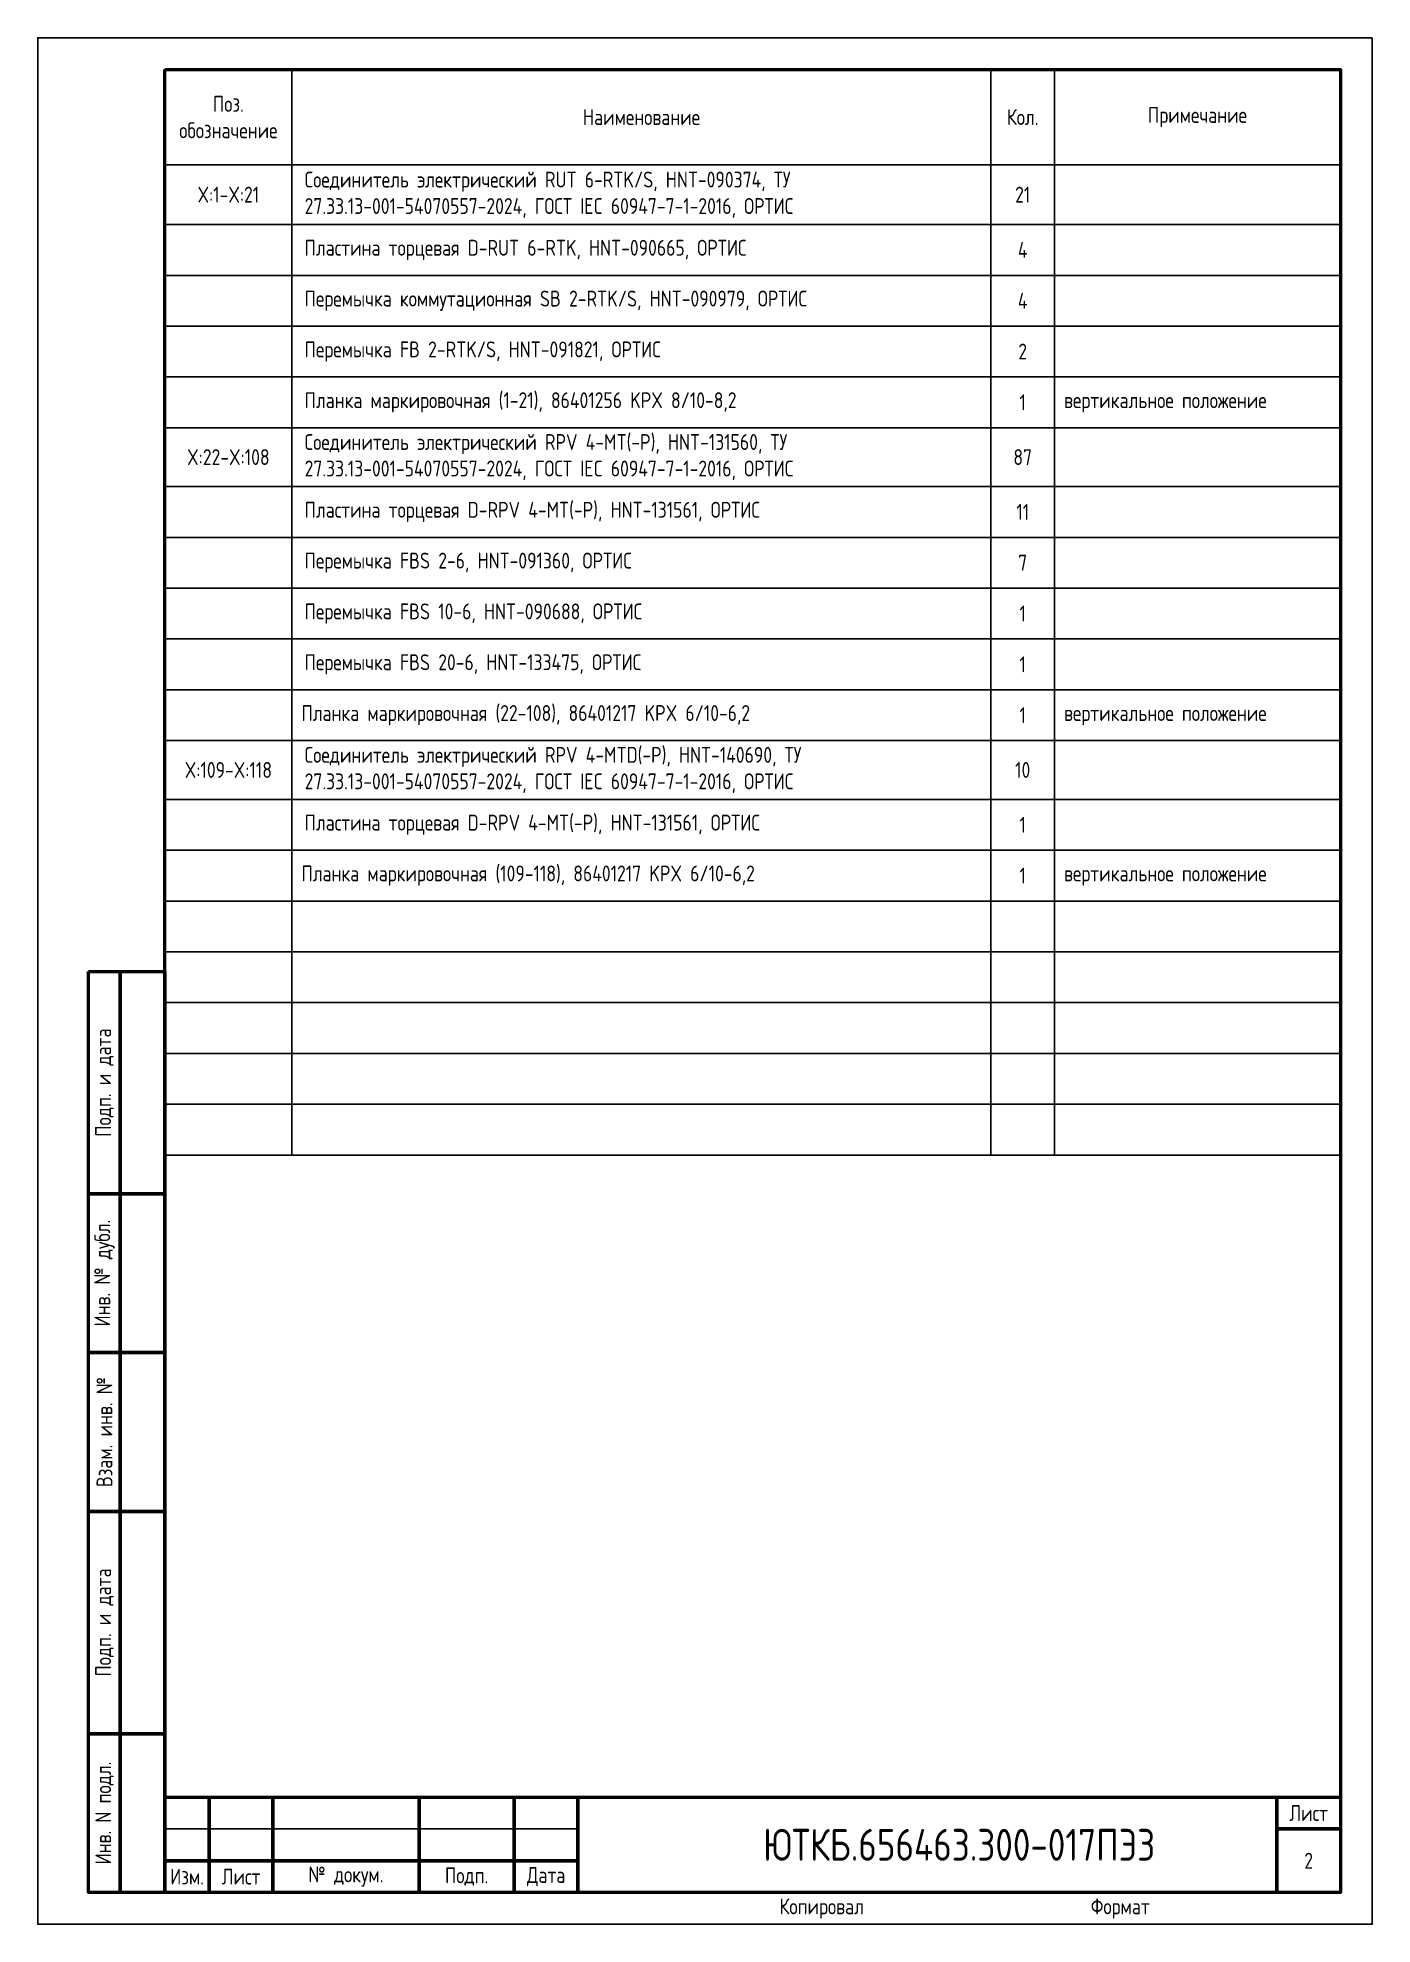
# Paper-space layout 'A4-5' of a CAD drawing. Header units: millimetres. Extents: x -87 to 31, y 22 to 188.
# The model-space entities are those that its viewports show. They can reach past a viewport. Long polylines and large blocks are cut down to what shows.
import ezdxf

# ---------------------------------------------------------------- set-up
doc = ezdxf.new("R2010")
doc.units = ezdxf.units.MM
doc.styles.add('Gost_type_A', font='GOST_0.TTF')

# ---------------------------------------------------------------- blocks, each defined once
blk = doc.blocks.new('Формат_А3')
blk.add_lwpolyline([(-420, 297), (0, 297), (0, 0), (-420, 0)], close=True)
blk = doc.blocks.new('Штамп левый нижний')
at = {"lineweight": 50}
for points in [[(-12, 145), (-7, 145), (-7, 110), (-12, 110)], [(-7, 145), (0, 145), (0, 110), (-7, 110)], [(-12, 110), (-7, 110), (-7, 85), (-12, 85)], [(-7, 110), (0, 110), (0, 85), (-7, 85)], [(-12, 85), (-7, 85), (-7, 60), (-12, 60)], [(-7, 85), (0, 85), (0, 60), (-7, 60)], [(-12, 60), (-7, 60), (-7, 25), (-12, 25)], [(-7, 60), (0, 60), (0, 25), (-7, 25)], [(-12, 25), (-7, 25), (-7, 0), (-12, 0)], [(-7, 25), (0, 25), (0, 0), (-7, 0)]]:
    blk.add_lwpolyline(points, close=True, dxfattribs=at)
at = {"char_height": 2.5, "attachment_point": 5, "rotation": 90, "style": 'Gost_type_A'}
for s, insert, width in [('Подп. и дата', (-9.5, 127.5), 35), ('Инв. № дубл.', (-9.5, 97.5), 25), ('Взам. инв. №', (-9.5, 72.5), 25), ('Подп. и дата', (-9.5, 42.5), 35), ('Инв. N подл.', (-9.5, 12.5), 25)]:
    blk.add_mtext(s, dxfattribs=dict(at, insert=insert, width=width))
blk = doc.blocks.new('Формат_А4')
blk.add_lwpolyline([(0, 297), (0, 0), (-210, 0), (-210, 297)], close=True)
at = {"lineweight": 50}
blk.add_lwpolyline([(-190, 292), (-5, 292), (-5, 5), (-190, 5)], close=True, dxfattribs=at)
blk = doc.blocks.new('Штамп малый нижний')
at = {"lineweight": 50}
for points in [[(-185, 15), (-178, 15), (-178, 5), (-185, 5)], [(-178, 15), (-168, 15), (-168, 5), (-178, 5)], [(-168, 15), (-145, 15), (-145, 5), (-168, 5)], [(-145, 15), (-130, 15), (-130, 5), (-145, 5)], [(-130, 15), (-120, 15), (-120, 5), (-130, 5)], [(-120, 15), (-10, 15), (-10, 0), (-120, 0)], [(-10, 15), (0, 15), (0, 10), (-10, 10)], [(-10, 10), (0, 10), (0, 0), (-10, 0)], [(-185, 5), (-178, 5), (-178, 0), (-185, 0)], [(-178, 5), (-168, 5), (-168, 0), (-178, 0)], [(-168, 5), (-145, 5), (-145, 0), (-168, 0)], [(-145, 5), (-130, 5), (-130, 0), (-145, 0)], [(-130, 5), (-120, 5), (-120, 0), (-130, 0)]]:
    blk.add_lwpolyline(points, close=True, dxfattribs=at)
for points in [[(-185, 15), (-178, 15), (-178, 10), (-185, 10)], [(-178, 15), (-168, 15), (-168, 10), (-178, 10)], [(-168, 15), (-145, 15), (-145, 10), (-168, 10)], [(-145, 15), (-130, 15), (-130, 10), (-145, 10)], [(-130, 15), (-120, 15), (-120, 10), (-130, 10)], [(-185, 10), (-178, 10), (-178, 5), (-185, 5)], [(-178, 10), (-168, 10), (-168, 5), (-178, 5)], [(-168, 10), (-145, 10), (-145, 5), (-168, 5)], [(-145, 10), (-130, 10), (-130, 5), (-145, 5)], [(-130, 10), (-120, 10), (-120, 5), (-130, 5)]]:
    blk.add_lwpolyline(points, close=True)
at = {"char_height": 2.5, "style": 'Gost_type_A'}
for s, insert, width, attachment_point in [('Лист', (-5, 12.5), 10, 5), ('Изм.', (-181.5, 2.5), 7, 5), ('Лист', (-173, 2.5), 10, 5), ('№ докум.', (-156.5, 2.5), 23, 5), ('Подп.', (-137.5, 2.5), 15, 5), ('Дата', (-125, 2.5), 10, 5), ('Копировал', (-75, -2.53), 13.1202, 6), ('Формат', (-30, -2.53), 13.1202, 6)]:
    blk.add_mtext(s, dxfattribs=dict(at, insert=insert, width=width, attachment_point=attachment_point))
blk = doc.blocks.new('*T24')
at = {"color": 0, "lineweight": -2, "transparency": 16777216}
for p, q in [((0, 0), (185, 0)), ((0, 0), (0, -15)), ((20, 0), (20, -15)), ((130, 0), (130, -15)), ((140, 0), (140, -15)), ((185, 0), (185, -15)), ((210, 0), (395, 0)), ((210, 0), (210, -15)), ((230, 0), (230, -15)), ((340, 0), (340, -15)), ((350, 0), (350, -15)), ((395, 0), (395, -15))]:
    blk.add_line(p, q, dxfattribs=at)
at = {"color": 0, "linetype": 'ByBlock', "lineweight": -2, "transparency": 16777216}
for p, q in [((0, -15), (185, -15)), ((0, -15), (0, -240.3)), ((20, -15), (20, -240.3)), ((130, -15), (130, -240.3)), ((140, -15), (140, -125.82)), ((185, -15), (185, -240.3)), ((210, -15), (395, -15)), ((210, -15), (210, -170.91)), ((230, -15), (230, -170.91)), ((340, -15), (340, -170.91)), ((350, -15), (350, -97.66)), ((395, -15), (395, -170.91)), ((210, -24.41), (395, -24.41)), ((0, -28.63), (185, -28.63)), ((210, -32.41), (395, -32.41)), ((0, -38.06), (185, -38.06)), ((210, -40.41), (395, -40.41)), ((0, -47.45), (185, -47.45)), ((210, -48.41), (395, -48.41)), ((0, -55.45), (185, -55.45)), ((210, -56.41), (395, -56.41)), ((0, -63.45), (185, -63.45)), ((210, -65.66), (395, -65.66)), ((0, -71.45), (185, -71.45)), ((210, -73.66), (395, -73.66)), ((0, -81.35), (185, -81.35)), ((210, -81.66), (395, -81.66)), ((0, -91.25), (185, -91.25)), ((210, -89.66), (395, -89.66)), ((210, -97.66), (395, -97.66)), ((350, -97.66), (350, -105.66)), ((0, -101.15), (185, -101.15)), ((210, -105.66), (395, -105.66)), ((350, -105.66), (350, -122.91)), ((0, -109.82), (185, -109.82)), ((210, -114.91), (395, -114.91)), ((0, -117.82), (185, -117.82)), ((210, -122.91), (395, -122.91)), ((350, -122.91), (350, -130.91)), ((0, -125.82), (185, -125.82)), ((140, -125.82), (140, -197.82)), ((210, -130.91), (395, -130.91)), ((350, -130.91), (350, -170.91)), ((0, -133.82), (185, -133.82)), ((210, -138.91), (395, -138.91)), ((0, -141.82), (185, -141.82)), ((210, -146.91), (395, -146.91)), ((0, -149.82), (185, -149.82)), ((210, -154.91), (395, -154.91)), ((0, -157.82), (185, -157.82)), ((210, -162.91), (395, -162.91)), ((0, -165.82), (185, -165.82)), ((210, -170.91), (395, -170.91)), ((0, -173.82), (185, -173.82)), ((0, -181.82), (185, -181.82)), ((0, -189.82), (185, -189.82)), ((0, -197.82), (185, -197.82)), ((140, -197.82), (140, -240.3)), ((0, -205.82), (185, -205.82)), ((0, -215.25), (185, -215.25)), ((0, -223.25), (185, -223.25)), ((0, -231.25), (185, -231.25)), ((0, -240.3), (185, -240.3))]:
    blk.add_line(p, q, dxfattribs=at)
at = {"transparency": 16777216, "char_height": 2.5, "style": 'Gost_type_A'}
for s, insert, width, attachment_point in [('Поз. обозначение', (10, -7.5), 17, 5), ('Примечание', (162.5, -7.5), 42, 5), ('Поз. обозначение', (220, -7.5), 17, 5), ('Примечание', (372.5, -7.5), 42, 5), ('Наименование', (75, -7.5), 107, 5), ('Кол.', (135, -7.5), 7, 5), ('Наименование', (285, -7.5), 107, 5), ('Кол.', (345, -7.5), 7, 5), ('Перемычка FBS 10-6, HNT-090688, ОРТИС', (232, -85.66), 106, 4), ('1', (345, -85.66), 7, 5), ('Перемычка ПС 2-8, 15000020, СТЭЗ ', (21.5, -129.82), 107, 4), ('3', (135, -129.82), 7, 5), ('1', (135, -137.82), 7, 5), ('Планка маркировочная (1-14) (14,12,10,8,6,4,2; 13,11,9,7,5,3,1), 86401256 KPX 8/10-8,2', (21.5, -145.82), 107, 4), ('1', (135, -145.82), 7, 5), ('{\\C256;Блок испытательный, в составе:}', (21.5, -153.82), 107, 4), ('Блок базовый ЭПББ 4+1, 111505, ТУ 27.33.13-001-53942713-2023, ЭПРОМ', (21.5, -161.82), 107, 4), ('4', (135, -161.82), 7, 5), ('Крышка рабочая ЭПРК 4+1, 121505, ТУ 27.33.13-001-53942713-2023, ЭПРОМ', (21.5, -169.82), 107, 4), ('4', (135, -169.82), 7, 5), ('Перемычка ПС 2-8, 15000020, СТЭЗ ', (21.5, -177.82), 107, 4), ('2', (135, -177.82), 7, 5), ('Планка маркировочная (1-10) (2,4.6,8,10; 1,3,5,7,9), 86401256 KPX 8/10-8,2', (21.5, -185.82), 107, 4), ('4', (135, -185.82), 7, 5), ('Планка маркировочная (1-10) (10,8,6,4,2; 9,7,5,3,1), 86401256 KPX 8/10-8,2', (21.5, -193.82), 107, 4), ('4', (135, -193.82), 7, 5)]:
    blk.add_mtext(s, dxfattribs=dict(at, insert=insert, width=width, attachment_point=attachment_point))
at = {"color": 0, "transparency": 16777216, "char_height": 2.5, "style": 'Gost_type_A'}
for s, insert, width, attachment_point in [('{\\C256;Интеллектуальное электронное устройство ЮНИТ-М514-ЛВ-Р102-К103-К103-К103-В101-В101-В101-М179.0700-С01.03, НЛПР.656122.602-XXX,\\C1; }ООО Юнител Инжиниринг', (22, -21.81), 106, 4), ('Соединитель электрический RUT 6-RTK/S, HNT-090374, ТУ 27.33.13-001-54070557-2024, ГОСТ IEC 60947-7-1-2016, ОРТИС', (232, -19.71), 106, 4), ('A1', (10, -21.81), 18, 5), ('1', (135, -21.81), 7, 5), ('X:1-X:21', (220, -19.71), 18, 5), ('21', (345, -19.71), 7, 5), ('Блок интерфейсный ИЧМ ЮНИТ-ИЧМ-КУГР, ТУ 27.12.23-609-61775353-2024,     ООО Юнител Инжиниринг', (22, -33.34), 106, 4), ('Пластина торцевая D-RUT 6-RTK, HNT-090665, ОРТИС', (232, -28.41), 106, 4), ('4', (345, -28.41), 7, 5), ('A1.1', (10, -33.34), 18, 5), ('1', (135, -33.34), 7, 5), ('Перемычка коммутационная SB 2-RTK/S, HNT-090979, ОРТИС', (232, -36.41), 106, 4), ('4', (345, -36.41), 7, 5), ('EL1', (10, -42.75), 18, 5), ('Светильник светодиодный ЖКХ-08 Д с кабелем 3 м, 5000 К,\\PТУ 3461-009-01281952-2018, Фокус ', (22, -42.75), 106, 4), ('1', (135, -42.75), 7, 5), ('Перемычка FB 2-RTK/S, HNT-091821, ОРТИС', (232, -44.41), 106, 4), ('2', (345, -44.41), 7, 5), ('HL1', (10, -51.45), 18, 5), ('{\\C256;Лампа СКЛ 14Н-2-Ж-2-220 П Ч IP65 ЯШГК.433137.068 ТУ, Протон-Импульс}', (22, -51.45), 106, 4), ('1', (135, -51.45), 7, 5), ('{\\C256;Планка маркировочная} (1-21), 86401256 KPX 8/10-8,2', (232, -52.41), 106, 4), ('1', (345, -52.41), 7, 5), ('вертикальное положение', (351.5, -52.41), 42, 4), ('R1', (10, -59.45), 18, 5), ('{\\C256;Резистор С5-35В, 16 Вт, 15 кОм, ±10%, ОЖО.467.541 ТУ, Кермет}', (22, -59.45), 106, 4), ('1', (135, -59.45), 7, 5), ('Соединитель электрический RPV 4-MT(-P), HNT-131560, ТУ 27.33.13-001-54070557-2024, ГОСТ IEC 60947-7-1-2016, ОРТИС ', (232, -61.03), 106, 4), ('X:22-X:108', (220, -61.03), 18, 5), ('87', (345, -61.03), 7, 5), ('R2', (10, -67.45), 18, 5), ('{\\C256;Резистор С5-35В, 16 Вт, 68 Ом, ±10%, ОЖО.467.541 ТУ, Кермет}', (22, -67.45), 106, 4), ('1', (135, -67.45), 7, 5), ('Пластина торцевая D-RPV 4-MT(-P), HNT-131561, ОРТИС', (232, -69.66), 106, 4), ('11', (345, -69.66), 7, 5), ('{\\C256;Переключатель кулачковый S10 JDG 1105 B4/1447,  (с компл. винтов 3,9х16 потай, саморез DIN 7982F-H A2 - 4 шт.), АУТС.642210.001 ТУ, ОРТИС}', (22, -76.4), 106, 4), ('SA1', (10, -76.4), 18, 5), ('1', (135, -76.4), 7, 5), ('Перемычка FBS 2-6, HNT-091360, ОРТИС', (232, -77.66), 106, 4), ('7', (345, -77.66), 7, 5), ('{\\C256;Переключатель кулачковый S10 JDG 1103 B4/1447,  (с компл. винтов 3,9х16 потай, саморез DIN 7982F-H A2 - 4 шт.), АУТС.642210.001 ТУ, ОРТИС}', (22, -86.3), 106, 4), ('SA2', (10, -86.3), 18, 5), ('1', (135, -86.3), 7, 5), ('Перемычка FBS 20-6, HNT-133475, ОРТИС', (232, -93.66), 106, 4), ('SA3', (10, -96.2), 18, 5), ('{\\C256;Переключатель кулачковый S10 JDG 1108 B4/1447,  (с компл. винтов 3,9х16 потай, саморез DIN 7982F-H A2 - 4 шт.), АУТС.642210.001 ТУ, ОРТИС}', (22, -96.2), 106, 4), ('2', (135, -96.2), 7, 5), ('1', (345, -93.66), 7, 5), ('{\\C256;Планка маркировочная} (22-108), 86401217 KPX 6/10-6,2', (231.5, -101.66), 107, 4), ('1', (345, -101.66), 7, 5), ('вертикальное положение', (351.5, -101.66), 42, 4), ('{\\C256;Блок испытательный, в составе:}', (22, -105.48), 106, 4), ('SG1', (10, -105.48), 18, 5), ('X:109-X:118', (220, -110.28), 18, 5), ('10', (345, -110.28), 7, 5), ('{\\C256;Блок базовый ЭПББ 6+1, 111507, ТУ 27.33.13-001-53942713-2023, НПП "ЭПРОМ"}', (22, -113.82), 106, 4), ('1', (135, -113.82), 7, 5), ('1', (345, -118.91), 7, 5), ('{\\C256;Крышка рабочая ЭПРК 6+1, 121507, ТУ 27.33.13-001-53942713-2023, НПП "ЭПРОМ"}', (22, -121.82), 106, 4), ('1', (135, -121.82), 7, 5), ('{\\C256;Планка маркировочная} (109-118), 86401217 KPX 6/10-6,2', (231.5, -126.91), 107, 4), ('1', (345, -126.91), 7, 5), ('вертикальное положение', (351.5, -126.91), 42, 4), ('{\\C256;Планка маркировочная} (1-14) (2,4.6,8,10,12,14; 1,3,5,7,9,11,13){\\C256;, 86401256 KPX 8/10-8,2}', (21.5, -137.82), 107, 4), ('горизонтальное положение', (141.5, -137.82), 42, 4), ('горизонтальное положение', (141.5, -145.82), 42, 4), ('SG2-SG5', (10, -153.82), 18, 5), ('горизонтальное положение', (141.5, -185.82), 42, 4), ('горизонтальное положение', (141.5, -193.82), 42, 4), ('SQ1, SQ2', (10, -201.82), 18, 5), ('{\\C256;Выключатель путевой ВВП11-10А313-20У311, ТУ 3428-155-00216823-2005, ВНИИР }', (22, -201.82), 106, 4), ('2', (135, -201.82), 7, 5), ('{\\C256;Блок-приставка конденсаторная ЮНИТ-БК-02, ТУ 27.12.31-601-61775353-2016, }ООО Юнител Инжиниринг', (22, -210.53), 106, 4), ('UZ1', (10, -210.53), 18, 5), ('1', (135, -210.53), 7, 5), ('WE1', (10, -219.25), 18, 5), ('Кабель 3м 2х0,75, Фокус', (22, -219.25), 106, 4), ('1', (135, -219.25), 7, 5), ('{\\C256;в составе позиции} EL1', (141.5, -219.25), 42, 4), ('Провод ПВСнг(А)-LS 2х0,75, ГОСТ 7399-97', (22, -227.25), 106, 4), ('WE2', (10, -227.25), 18, 5), ('4', (135, -227.25), 7, 5), ('{\\C256;м}', (141.5, -227.25), 42, 4), ('WE3', (10, -235.77), 18, 5), ('{\\C256;Патч-корд экранированный, категории 5е, FTP серый PC-FTP-RJ45-Cat.5e-1,5m-LSZH, 8871c, Cabeus}', (22, -235.77), 106, 4), ('1', (135, -235.77), 7, 5)]:
    blk.add_mtext(s, dxfattribs=dict(at, insert=insert, width=width, attachment_point=attachment_point))
at = {"color": 1, "transparency": 16777216, "char_height": 2.5, "width": 106, "attachment_point": 4, "style": 'Gost_type_A'}
for s, insert in [('{\\C0;Соединитель электрический\\C256; RPV 4-MTD(-P), HNT-140690, ТУ 27.33.13-001-54070557-2024, ГОСТ IEC 60947-7-1-2016, ОРТИС}', (232, -110.28)), ('{\\C0;Пластина торцевая D-RPV 4-MT(-P), HNT-131561, ОРТИС}', (232, -118.91))]:
    blk.add_mtext(s, dxfattribs=dict(at, insert=insert))
blk = doc.blocks.new('*T28')
at = {"color": 0, "lineweight": -2, "transparency": 16777216}
for p, q in [((0, 0), (185, 0)), ((0, 0), (0, -15)), ((20, 0), (20, -15)), ((130, 0), (130, -15)), ((140, 0), (140, -15)), ((185, 0), (185, -15))]:
    blk.add_line(p, q, dxfattribs=at)
at = {"color": 0, "linetype": 'ByBlock', "lineweight": -2, "transparency": 16777216}
for p, q in [((0, -15), (185, -15)), ((0, -15), (0, -170.91)), ((20, -15), (20, -170.91)), ((130, -15), (130, -170.91)), ((140, -15), (140, -97.66)), ((185, -15), (185, -170.91)), ((0, -24.41), (185, -24.41)), ((0, -32.41), (185, -32.41)), ((0, -40.41), (185, -40.41)), ((0, -48.41), (185, -48.41)), ((0, -56.41), (185, -56.41)), ((0, -65.66), (185, -65.66)), ((0, -73.66), (185, -73.66)), ((0, -81.66), (185, -81.66)), ((0, -89.66), (185, -89.66)), ((0, -97.66), (185, -97.66)), ((140, -97.66), (140, -105.66)), ((0, -105.66), (185, -105.66)), ((140, -105.66), (140, -122.91)), ((0, -114.91), (185, -114.91)), ((0, -122.91), (185, -122.91)), ((140, -122.91), (140, -130.91)), ((0, -130.91), (185, -130.91)), ((140, -130.91), (140, -170.91)), ((0, -138.91), (185, -138.91)), ((0, -146.91), (185, -146.91)), ((0, -154.91), (185, -154.91)), ((0, -162.91), (185, -162.91)), ((0, -170.91), (185, -170.91))]:
    blk.add_line(p, q, dxfattribs=at)
at = {"transparency": 16777216, "char_height": 2.5, "style": 'Gost_type_A'}
for s, insert, width, attachment_point in [('Поз. обозначение', (10, -7.5), 17, 5), ('Примечание', (162.5, -7.5), 42, 5), ('Наименование', (75, -7.5), 107, 5), ('Кол.', (135, -7.5), 7, 5), ('Перемычка FBS 10-6, HNT-090688, ОРТИС', (22, -85.66), 106, 4), ('1', (135, -85.66), 7, 5)]:
    blk.add_mtext(s, dxfattribs=dict(at, insert=insert, width=width, attachment_point=attachment_point))
at = {"color": 0, "transparency": 16777216, "char_height": 2.5, "style": 'Gost_type_A'}
for s, insert, width, attachment_point in [('Соединитель электрический RUT 6-RTK/S, HNT-090374, ТУ 27.33.13-001-54070557-2024, ГОСТ IEC 60947-7-1-2016, ОРТИС', (22, -19.71), 106, 4), ('X:1-X:21', (10, -19.71), 18, 5), ('21', (135, -19.71), 7, 5), ('Пластина торцевая D-RUT 6-RTK, HNT-090665, ОРТИС', (22, -28.41), 106, 4), ('4', (135, -28.41), 7, 5), ('Перемычка коммутационная SB 2-RTK/S, HNT-090979, ОРТИС', (22, -36.41), 106, 4), ('4', (135, -36.41), 7, 5), ('Перемычка FB 2-RTK/S, HNT-091821, ОРТИС', (22, -44.41), 106, 4), ('2', (135, -44.41), 7, 5), ('{\\C256;Планка маркировочная} (1-21), 86401256 KPX 8/10-8,2', (22, -52.41), 106, 4), ('1', (135, -52.41), 7, 5), ('вертикальное положение', (141.5, -52.41), 42, 4), ('Соединитель электрический RPV 4-MT(-P), HNT-131560, ТУ 27.33.13-001-54070557-2024, ГОСТ IEC 60947-7-1-2016, ОРТИС ', (22, -61.03), 106, 4), ('X:22-X:108', (10, -61.03), 18, 5), ('87', (135, -61.03), 7, 5), ('Пластина торцевая D-RPV 4-MT(-P), HNT-131561, ОРТИС', (22, -69.66), 106, 4), ('11', (135, -69.66), 7, 5), ('Перемычка FBS 2-6, HNT-091360, ОРТИС', (22, -77.66), 106, 4), ('7', (135, -77.66), 7, 5), ('Перемычка FBS 20-6, HNT-133475, ОРТИС', (22, -93.66), 106, 4), ('1', (135, -93.66), 7, 5), ('{\\C256;Планка маркировочная} (22-108), 86401217 KPX 6/10-6,2', (21.5, -101.66), 107, 4), ('1', (135, -101.66), 7, 5), ('вертикальное положение', (141.5, -101.66), 42, 4), ('X:109-X:118', (10, -110.28), 18, 5), ('10', (135, -110.28), 7, 5), ('1', (135, -118.91), 7, 5), ('{\\C256;Планка маркировочная} (109-118), 86401217 KPX 6/10-6,2', (21.5, -126.91), 107, 4), ('1', (135, -126.91), 7, 5), ('вертикальное положение', (141.5, -126.91), 42, 4)]:
    blk.add_mtext(s, dxfattribs=dict(at, insert=insert, width=width, attachment_point=attachment_point))
at = {"color": 1, "transparency": 16777216, "char_height": 2.5, "width": 106, "attachment_point": 4, "style": 'Gost_type_A'}
for s, insert in [('{\\C0;Соединитель электрический\\C256; RPV 4-MTD(-P), HNT-140690, ТУ 27.33.13-001-54070557-2024, ГОСТ IEC 60947-7-1-2016, ОРТИС}', (22, -110.28)), ('{\\C0;Пластина торцевая D-RPV 4-MT(-P), HNT-131561, ОРТИС}', (22, -118.91))]:
    blk.add_mtext(s, dxfattribs=dict(at, insert=insert))

msp = doc.modelspace()

# ---------------------------------------------------------------- linework, layer by layer
msp.add_lwpolyline([(0, 513), (761, 513), (761, 297), (0, 297)], close=True)

# ---------------------------------------------------------------- block references
at = {"color": 1}
for name, p in [('Формат_А4', (-210, 0)), ('Формат_А4', (0, 0)), ('Формат_А3', (420, 0)), ('Штамп левый нижний', (-190, 5)), ('Штамп малый нижний', (-5, 5))]:
    msp.add_blockref(name, p, dxfattribs=at)
for name, p in [('*T24', (-400, 292)), ('*T28', (-190, 292))]:
    msp.add_blockref(name, p)

# ---------------------------------------------------------------- texts
at = {"attachment_point": 5, "style": 'Gost_type_A'}
for s, insert, char_height, width in [('ЮТКБ.656463.300-017ПЭ3', (-65, 12.5), 5, 120), ('2', (-10, 10), 2.5, 10)]:
    msp.add_mtext(s, dxfattribs=dict(at, insert=insert, char_height=char_height, width=width))

psp = doc.layouts.new('A4-5')

# ---------------------------------------------------------------- viewports
at = {"layer": '0'}
psp.add_viewport(center=(-27.88, 105.01), size=(117.59, 166.304), view_center_point=(-105, 148.5), view_height=297, dxfattribs=at)

doc.saveas('drawing.dxf')
